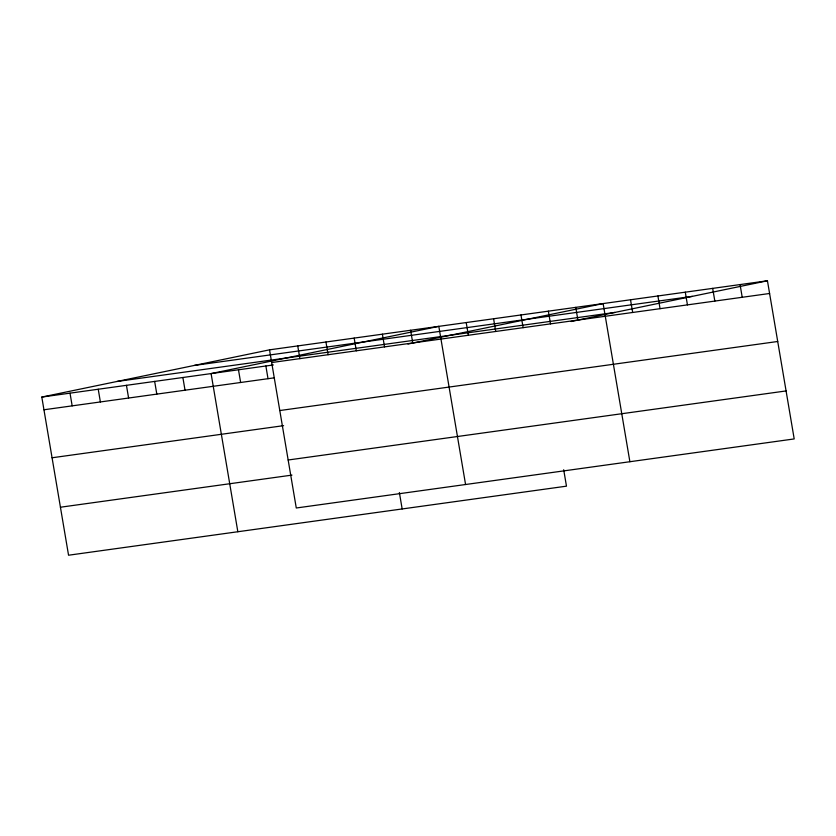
<?xml version="1.0" encoding="UTF-8"?>
<svg xmlns="http://www.w3.org/2000/svg" width="836" height="836" viewBox="0 0 836 836"><rect width="100%" height="100%" fill="white"/><g stroke="black" fill="none" stroke-linecap="round" stroke-linejoin="round"><path stroke-width="1.25" d="M563.694 469.738L566.474 486.165L68.552 555.219L41.8 397.069L269.526 349.835L767.448 280.781L794.2 438.931L296.278 507.995L269.526 349.835M407.968 344.045L603.132 303.572L629.884 461.723M571.04 321.515L767.448 280.781M194.38 365.426L692.302 296.362M116.946 381.477L614.868 312.424M271.679 362.542L769.601 293.488M41.8 397.069L273.33 364.956M43.953 409.776L274.239 377.83M279.799 410.539L777.72 341.485M52.072 457.773L283.603 425.66M288.159 459.999L786.08 390.935M60.432 507.222L291.963 475.109M740.069 284.574L742.211 297.282M712.68 288.378L714.832 301.085M685.29 292.172L687.443 304.879M657.911 295.975L660.053 308.683M630.522 299.769L632.674 312.476M575.753 307.366L577.895 320.073M548.364 311.17L550.516 323.877M520.974 314.963L523.127 327.67M493.595 318.756L495.738 331.474M466.206 322.56L468.359 335.267M465.568 484.514L438.816 326.353L211.09 373.587L237.842 531.738M410.601 330.272L412.754 342.979M382.386 334.181L384.539 346.888M399.378 492.529L402.158 508.957M354.171 338.099L356.324 350.806M325.956 342.008L328.109 354.715M297.741 345.926L299.894 358.634M265.869 365.99L268.011 378.698M238.479 369.784L240.632 382.491M182.875 377.496L185.028 390.203M154.66 381.415L156.813 394.122M126.445 385.323L128.598 398.03M98.23 389.242L100.383 401.949M70.015 393.15L72.168 405.857"/></g></svg>
